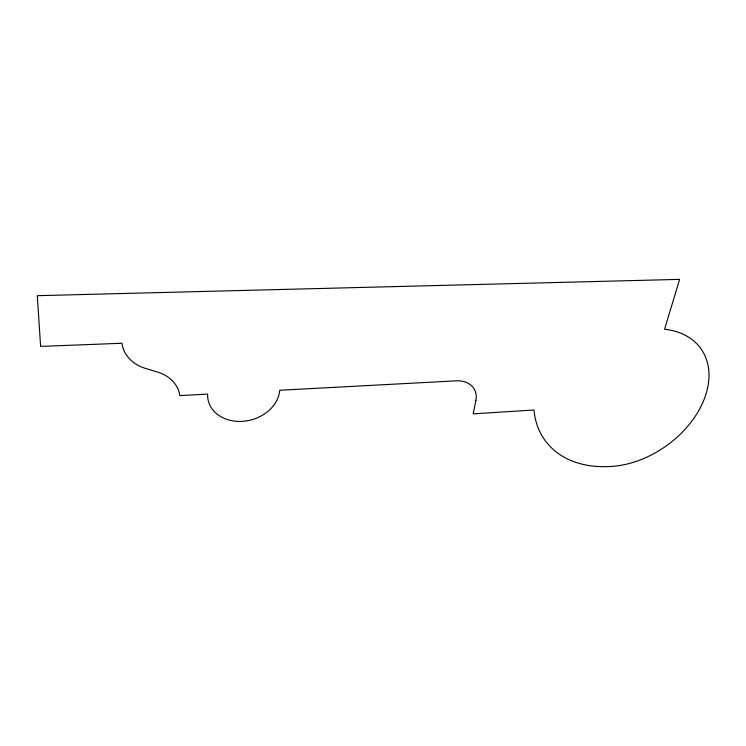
<?xml version="1.0" encoding="UTF-8"?>
<svg xmlns="http://www.w3.org/2000/svg" width="746" height="746" viewBox="0 0 746 746"><rect width="100%" height="100%" fill="white"/><g stroke="black" fill="none" stroke-linecap="round" stroke-linejoin="round"><path stroke-width="1.12" d="M475.901 400.304L473.206 413.844L533.968 409.992A113.523 80.074 -36.1 0 0 606.815 466.623A84.988 59.363 -35.1 0 0 703.385 401.217A84.988 59.363 -35.1 0 0 664.546 329.266L679.615 279.377L37.3 295.677L40.61 346.405L121.98 343.263A38.419 31.78 -7.6 0 0 145.386 368.384L157.499 372.058A37.99 30.101 -7.9 0 1 179.795 395.585L207.602 394.102A36.554 29.262 -15 0 0 242.002 421.378A36.554 29.262 -15 0 0 279.731 390.251L456.235 380.833A25.224 19.154 -28.1 0 1 475.901 400.304"/></g></svg>
